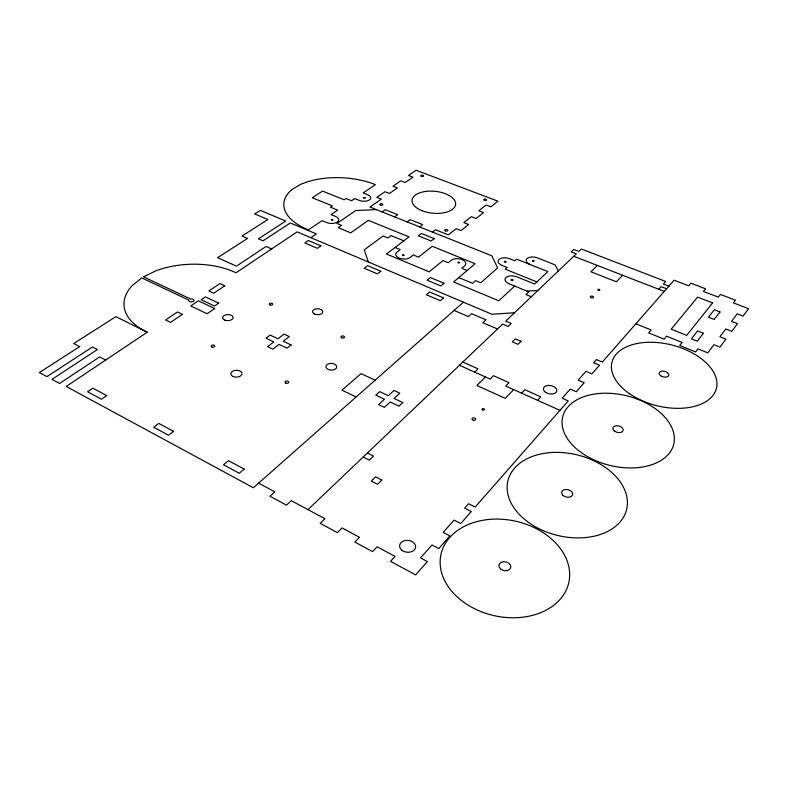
<?xml version="1.0" encoding="UTF-8"?>
<svg xmlns="http://www.w3.org/2000/svg" width="788" height="788" viewBox="0 0 788 788"><rect width="100%" height="100%" fill="white"/><g stroke="black" fill="none" stroke-linecap="round" stroke-linejoin="round"><path stroke-width="1.18" d="M658.768 289.285L661.102 286.655L666.579 288.772M537.613 400.334L540.795 396.847L524.818 389.715L521.597 393.153M513.658 389.597L505.295 398.364L476.917 385.499L485.477 376.959M622.697 275.278L616.472 281.809L590.911 271.811L597.304 265.428M474.681 372.123L478.05 368.833L462.822 362.037M307.98 509.639L502.646 324.085L508.152 326.419L511.195 323.484L505.709 321.159L576.294 253.854L571.162 251.874L573.713 249.471L578.825 251.441L581.337 249.038L665.712 281.454L663.417 284.044L668.874 286.152M514.722 286.093L498.765 300.78L453.622 281.976L475.115 263.704L432.238 246.299L418.517 257.124L413.296 254.977L410.105 257.469A7.841 4.245 4.7 0 1 399.26 258.08A7.841 4.245 4.7 0 1 397.014 252.042L400.225 249.589L395.084 247.462M463.423 302.198L253.362 487.772L66.231 386.465L147.257 332.211A67.207 38.011 -2.2 0 1 132.177 285.601L141.781 277.898L188.893 300.179A2.6 1.468 -2.2 0 0 191.376 301.873A2.6 1.468 -2.2 0 0 194.006 300.12A2.6 1.468 -2.2 0 0 190.617 299.036L143.534 276.805L156.073 270.747A67.207 38.011 -2.2 0 1 236.006 272.796L297.125 231.869L491.978 314.264L514.544 312.738M432.474 232.056L435.469 229.741L448.333 234.863L456.154 228.687L460.98 230.598L468.624 224.501L463.827 222.62L471.372 216.661L476.139 218.512L483.527 212.632L478.789 210.8L486.068 205.047L490.776 206.85L497.908 201.167L416.103 170.247L408.509 175.478L412.942 177.172L405.249 182.52L400.787 180.807L392.936 186.224L397.418 187.958L389.449 193.493L384.948 191.73L376.812 197.335L381.343 199.128L369.956 207.037L491.81 255.804L497.671 267.92L480.739 282.793L475.558 280.656L472.514 283.296L458.764 277.603M419.718 226.954L422.742 224.659L410.144 219.635L407.091 221.901M394.591 216.897L397.674 214.661L385.322 209.736L382.21 211.942M310.866 237.68L316.372 233.918L290.289 222.955L263.015 240.852L258.395 238.853L285.729 221.034L260.306 210.357L254.632 213.903L267.881 219.507L242.034 236.026L247.531 238.419L217.606 257.706L236.42 266.137L266.058 246.467L271.673 248.909M527.064 291.136L537.958 290.417M376.339 209.588L355.654 210.554L336.89 223.467L341.529 225.378L338.19 227.693L350.67 232.864L368.331 220.364L409.041 236.883L386.455 254.002L429.224 271.811L443.014 260.572L448.313 262.749L451.376 260.227A7.87 4.275 6.4 0 1 462.113 259.626A7.87 4.275 6.4 0 1 464.802 265.714L461.778 268.265L467.166 270.471M573.763 256.297L664.264 291.412M536.855 281.917L505.295 269.191L507.206 267.496L502.064 265.428A7.831 4.206 7.8 0 1 499.08 259.38A7.831 4.206 7.8 0 1 509.639 258.769L514.741 260.798L516.613 259.144L547.857 271.565L534.619 284.025L516.79 276.815A8.008 4.393 8.2 0 0 506.004 277.484A8.008 4.393 8.2 0 0 509.117 283.808L528.837 291.856L525.97 294.564L531.309 296.751M635.877 323.779L651.124 329.945L648.632 332.881L664.097 339.155L666.55 336.171L682.142 342.475L679.739 345.489L695.558 351.911L697.922 348.848L707.772 352.827L713.898 344.711L719.956 347.134L725.915 339.135L719.907 336.752L725.797 328.96L731.756 331.305L737.479 323.622L731.569 321.317L737.223 313.821L743.094 316.087L748.6 308.709L733.382 302.878L735.46 300.179L720.439 294.456L718.321 297.115L703.418 291.422L705.585 288.792L690.889 283.188L688.682 285.778L674.095 280.203L602.318 362.056L596.437 359.564L593.62 362.736L599.52 365.248L591.946 373.886L586.006 371.335L578.215 380.111L584.213 382.712L576.304 391.725L570.266 389.075L562.139 398.245L568.227 400.934L475.194 507.039L468.584 503.729L464.674 508.142L471.293 511.481L460.734 523.528L454.055 520.119L443.161 532.402L449.899 535.879L438.788 548.556L431.991 544.991L420.536 557.914L427.382 561.558L415.68 574.905L390.543 561.332L395.044 556.397L377.127 546.774L372.566 551.62L354.856 542.055L359.466 537.298L342.061 527.94L337.402 532.629L320.194 523.34L324.902 518.731L291.294 500.685L286.497 505.147L269.998 496.233L274.845 491.85L258.612 483.133M403.84 240.823L391.045 235.592L387.844 237.966L383.076 236.006L364.283 249.835L368.291 261.971M454.085 310.442L468.387 316.559L471.569 313.683L485.999 319.829L482.857 322.745L497.484 329M459.424 365.287L490.136 379.048L493.446 375.718L509.038 382.673L505.768 386.061L559.963 410.361M375.118 380.21L361.091 373.62L341.943 390.159L356.137 396.975M147.257 332.211L115.866 316.638L73.767 343.538L79.677 346.592L39.4 372.557L46.935 376.625L92.403 347.006L97.367 349.567L51.978 379.353L59.602 383.47L99.603 356.925L105.661 360.067M367.375 453.031L373.463 456.075L369.267 460.113L363.16 457.04M558.396 270.934L555.018 264.827L537.524 257.932A7.811 4.167 8.6 0 0 527.064 258.553A7.811 4.167 8.6 0 0 530.245 264.561M534.008 260.986C531.87 262.68 531.9 258.888 534.008 260.986M459.552 262.611C457.365 264.394 457.434 260.523 459.552 262.611M506.004 261.833C503.818 263.547 503.926 259.735 506.004 261.833M403.988 255.233C401.722 256.996 401.939 253.165 403.988 255.233M365.13 197.906L363.307 197.739L365.13 197.906M332.871 219.901C330.536 221.487 331.059 217.951 332.871 219.901M703.418 333.285L697.262 341.184L691.371 338.82L697.587 330.96L703.418 333.285M720.025 311.979L714.204 319.455L708.451 317.2L714.322 309.763L720.025 311.979M712.598 302.897L686.663 335.363L671.179 329.157L697.616 297.125L712.598 302.897M381.806 480.059L377.55 484.295L371.276 481.084L375.551 476.868L381.806 480.059M521.026 341.243L517.952 344.317L512.308 341.884L515.401 338.84L521.026 341.243M402.786 402.56L398.945 406.155L390.218 401.998L384.386 407.376L378.555 404.589L384.416 399.24L375.787 395.133L379.688 391.626L388.297 395.694L394.03 390.464L399.802 393.173L394.079 398.442L402.786 402.56M244.181 469.047L239.276 473.263L223.526 464.792L228.471 460.655L244.181 469.047M443.565 297.923L440.325 300.701L426.397 294.771L429.677 292.023L443.565 297.923M443.989 283.247L440.797 285.926L427.116 280.173L430.337 277.534L443.989 283.247M292.397 189.287L290.536 190.834A58.844 29.974 3 0 0 306.424 229.062L308.423 229.86L322.085 220.64L326.705 222.551A7.585 3.93 2.7 0 0 337.303 222.049A7.585 3.93 2.7 0 0 335.609 216.483L331.029 214.602L337.658 210.13L330.399 207.175L332.329 205.885L312.265 197.739L322.558 191.1L344.179 199.778L346.06 198.517L351.576 200.733L354.777 198.576L359.298 200.379A7.319 3.684 3.6 0 0 369.493 199.935A7.319 3.684 3.6 0 0 367.632 194.705L363.14 192.932L375.354 184.688L372.665 183.614A58.942 30.062 3 0 0 300.563 184.422L292.397 189.287M434.198 238.626L431.154 241.01L418.251 235.799L421.334 233.445L434.198 238.626M291.107 344.957L287.009 348.138L279.1 344.386L272.884 349.153L267.605 346.631L273.83 341.894L265.999 338.18L270.146 335.067L277.957 338.751L284.064 334.112L289.304 336.565L283.217 341.234L291.107 344.957M173.577 431.322L168.504 435.232L153.699 427.273L158.802 423.422L173.577 431.322M380.86 271.299L377.472 273.909L364.233 268.265L367.651 265.684L380.86 271.299M106.735 395.606L101.524 399.25L87.586 391.754L92.817 388.169L106.735 395.606M320.923 245.846L317.406 248.319L304.798 242.94L308.344 240.507L320.923 245.846M214.71 308.532L207.136 313.742L190.706 305.941L198.33 300.809L214.71 308.532M218.719 303.134L214.503 306.03L201.226 299.785L205.471 296.928L218.719 303.134M182.392 314.363L170.533 322.361L165.569 319.948L177.458 311.989L182.392 314.363M224.728 285.808L213.745 293.215L208.879 290.949L219.891 283.581L224.728 285.808M285.739 383.096A1.852 1.162 0.2 0 0 288.713 382.338A1.852 1.162 0.2 0 0 286.172 381.096A1.852 1.162 0.2 0 0 285.739 383.096M211.785 346.966A1.812 1.084 -2.1 0 0 214.74 346.267A1.812 1.084 -2.1 0 0 212.356 345.105A1.812 1.084 -2.1 0 0 211.785 346.966M224.807 320.145A5.25 3.044 -1.3 0 0 233.081 317.84A5.25 3.044 -1.3 0 0 225.683 314.885A5.25 3.044 -1.3 0 0 224.807 320.145M328.488 369.562A5.427 3.359 2.1 0 0 336.752 366.972A5.427 3.359 2.1 0 0 328.744 363.751A5.427 3.359 2.1 0 0 328.488 369.562M472.613 419.846A1.881 1.221 8.2 0 0 475.696 419.443A1.881 1.221 8.2 0 0 473.293 417.827A1.881 1.221 8.2 0 0 472.613 419.846M482.414 409.809A1.162 0.749 8.4 0 0 484.354 409.642A1.162 0.749 8.4 0 0 482.936 408.598A1.162 0.749 8.4 0 0 482.414 409.809M590.931 297.598A1.635 0.896 10.7 0 0 593.512 297.332A1.635 0.896 10.7 0 0 591.295 296.091A1.635 0.896 10.7 0 0 590.931 297.598M598.2 290.181A1.015 0.552 10.7 0 0 599.826 290.073A1.015 0.552 10.7 0 0 598.506 289.275A1.015 0.552 10.7 0 0 598.2 290.181M545.591 392.355A6.826 4.206 10.7 0 0 556.722 391.39A6.826 4.206 10.7 0 0 548.054 385.45A6.826 4.206 10.7 0 0 545.591 392.355M582.44 453.435A57.179 35.805 13.9 0 0 673.573 444.796A57.179 35.805 13.9 0 0 598.565 393.547A57.179 35.805 13.9 0 0 582.44 453.435M614.413 431.046A5.26 3.29 13.9 0 0 623.022 430.74A5.26 3.29 13.9 0 0 616.63 425.747A5.26 3.29 13.9 0 0 614.413 431.046M629.75 393.872A53.84 31.264 14.1 0 0 716.026 389.696A53.84 31.264 14.1 0 0 646.741 342.356A53.84 31.264 14.1 0 0 629.75 393.872M660.689 375.758A4.955 2.876 14.1 0 0 668.707 375.541A4.955 2.876 14.1 0 0 662.511 371.099A4.955 2.876 14.1 0 0 660.689 375.758M511.412 280.272A1.005 0.552 8.1 0 0 513.067 280.173A1.005 0.552 8.1 0 0 511.826 279.385A1.005 0.552 8.1 0 0 511.412 280.272M484.246 200.182A1.448 0.719 6.8 0 0 486.649 200.073A1.448 0.719 6.8 0 0 484.886 199.029A1.448 0.719 6.8 0 0 484.246 200.182M421.225 176.256A1.409 0.68 5.1 0 0 423.599 176.157A1.409 0.68 5.1 0 0 421.954 175.172A1.409 0.68 5.1 0 0 421.225 176.256M380.377 204.969A1.478 0.749 4.1 0 0 382.83 204.742A1.478 0.749 4.1 0 0 380.998 203.747A1.478 0.749 4.1 0 0 380.377 204.969M445.417 230.845A1.507 0.788 5.9 0 0 447.791 230.46A1.507 0.788 5.9 0 0 445.683 229.495A1.507 0.788 5.9 0 0 445.417 230.845M421.757 210.593A21.867 11.002 5.5 0 0 455.592 204.525A21.867 11.002 5.5 0 0 424.161 191.671A21.867 11.002 5.5 0 0 421.757 210.593M341.628 337.776A1.743 1.044 2.6 0 0 344.445 337.185A1.743 1.044 2.6 0 0 342.061 335.993A1.743 1.044 2.6 0 0 341.628 337.776M269.998 304.917A1.704 0.975 0.3 0 0 272.737 304.296A1.704 0.975 0.3 0 0 270.422 303.232A1.704 0.975 0.3 0 0 269.998 304.917M232.884 376.437A5.575 3.447 -1.7 0 0 241.926 374.182A5.575 3.447 -1.7 0 0 234.469 370.518A5.575 3.447 -1.7 0 0 232.884 376.437M314.599 314.038A5.112 2.975 1.8 0 0 322.706 312.146A5.112 2.975 1.8 0 0 315.584 308.945A5.112 2.975 1.8 0 0 314.599 314.038M401.683 550.044A8.047 5.959 5.9 0 0 415.266 548.478A8.047 5.959 5.9 0 0 405.909 540.381A8.047 5.959 5.9 0 0 401.683 550.044M462.546 601.352A65.453 48.432 12.4 0 0 568.512 583.77A65.453 48.432 12.4 0 0 483.635 520.139A65.453 48.432 12.4 0 0 462.546 601.352M500.419 568.778A6.018 4.442 12.3 0 0 510.535 568.237A6.018 4.442 12.3 0 0 503.729 561.726A6.018 4.442 12.3 0 0 500.419 568.778M527.507 521.656A61.06 41.449 13.6 0 0 626.233 510.91A61.06 41.449 13.6 0 0 548.084 452.814A61.06 41.449 13.6 0 0 527.507 521.656M563.174 495.554A5.615 3.802 13.6 0 0 572.472 495.14A5.615 3.802 13.6 0 0 565.853 489.466A5.615 3.802 13.6 0 0 563.174 495.554"/></g></svg>
